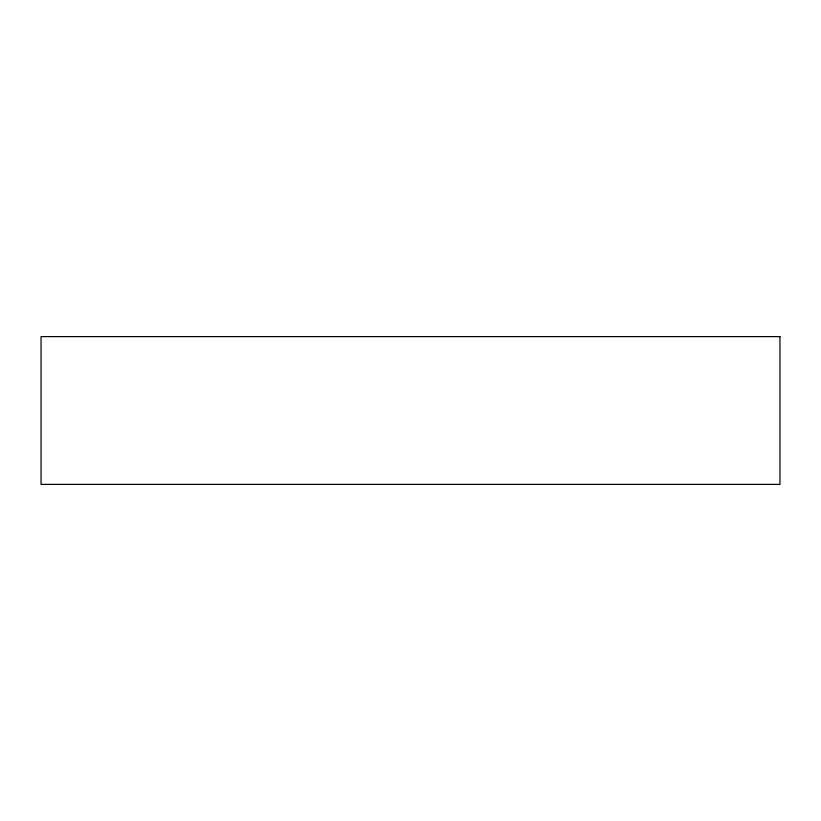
<?xml version="1.0" encoding="UTF-8"?>
<svg xmlns="http://www.w3.org/2000/svg" width="821" height="821" viewBox="0 0 821 821"><rect width="100%" height="100%" fill="white"/><g stroke="black" fill="none" stroke-linecap="round" stroke-linejoin="round"><path stroke-width="1.23" d="M779.95 336.61L41.05 336.61L41.05 484.39L779.95 484.39L779.95 336.61"/></g></svg>
